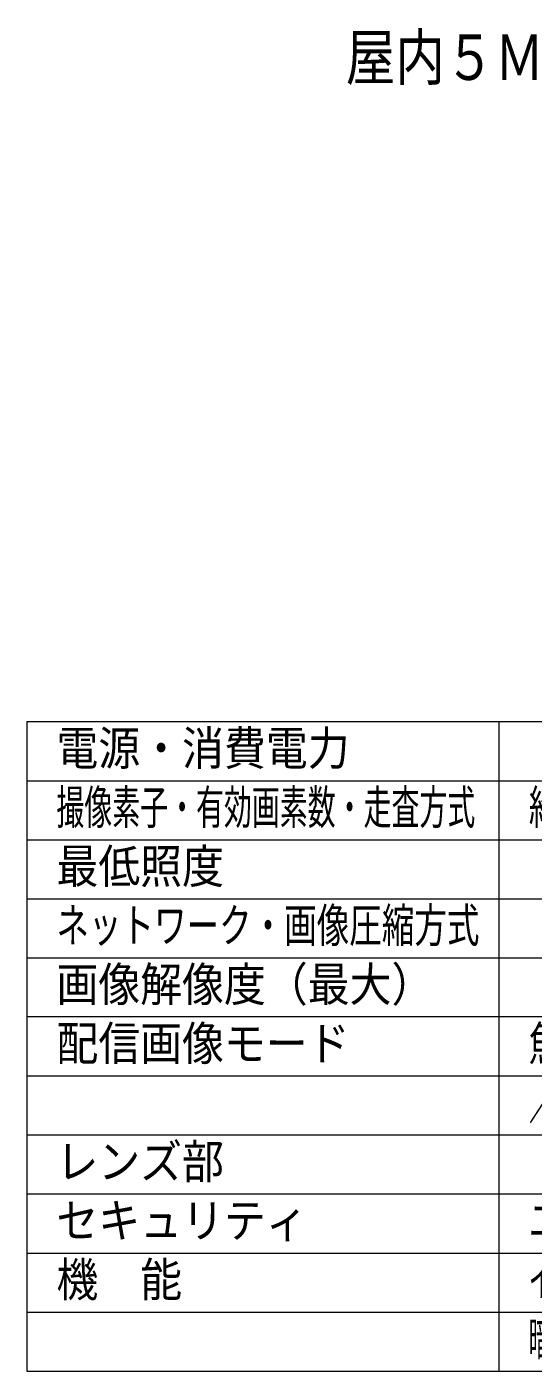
# Model space of a CAD drawing. Units: millimetres on the paper. Extents: x -63 to 65, y -59 to 59.
# Drawn here: x -63 to -20.1, y -54.5 to 59.3 of the extents above; entities that cross this region are included whole.
import ezdxf
from ezdxf.enums import TextEntityAlignment as Align

# ---------------------------------------------------------------- set-up
doc = ezdxf.new("R2010")
doc.units = ezdxf.units.MM
doc.layers.add('0-0_MOJI1', color=7, linetype='Continuous', lineweight=9)
doc.layers.add('0-6_WAKU', color=4, linetype='Continuous', lineweight=9)
doc.styles.add('ＭＳ ゴシック', font='')
doc.styles.get('ＭＳ ゴシック').set_extended_font_data('MS Gothic')

msp = doc.modelspace()

# ---------------------------------------------------------------- linework, layer by layer
at = {"layer": '0-6_WAKU', "color": 3}
for p, q in [((-63.003, 0.451), (61.997, 0.451)), ((-63.003, 0.451), (-63.003, -54.549)), ((-23.003, -54.549), (-23.003, 0.451)), ((-63.003, -54.549), (61.997, -54.549))]:
    msp.add_line(p, q, dxfattribs=at)
at = {"layer": '0-6_WAKU'}
for p, q in [((-63.003, -4.549), (61.997, -4.549)), ((-63.003, -9.549), (61.997, -9.549)), ((-63.003, -14.549), (61.997, -14.549)), ((-63.003, -19.549), (61.997, -19.549)), ((61.997, -24.549), (-63.003, -24.549)), ((-63.003, -29.549), (61.997, -29.549)), ((-63.003, -34.549), (61.997, -34.549)), ((-63.003, -39.549), (61.997, -39.549)), ((-63.003, -44.549), (61.997, -44.549)), ((-63.003, -49.549), (61.997, -49.549))]:
    msp.add_line(p, q, dxfattribs=at)

# ---------------------------------------------------------------- texts
at = {"layer": '0-0_MOJI1', "style": 'ＭＳ ゴシック'}
for s, height, width, p in [('屋内５ＭＰ全方位ＡＩカメラ（カメラ取付台付）', 3.849, 0.8, (-36.003, 53.639)), ('電源・消費電力', 2.889, 0.9, (-60.503, -4.104)), ('撮像素子・有効画素数・走査方式', 2.889, 0.6, (-60.503, -9.104)), ('約１／３型 ＣＭＯＳセンサー・約５１０万画素・プログレッシブ', 2.889, 0.7, (-20.503, -9.104)), ('最低照度', 2.889, 0.9, (-60.503, -14.104)), ('ネットワーク・画像圧縮方式', 2.886, 0.7, (-60.503, -19.104)), ('画像解像度（最大）', 2.889, 0.9, (-60.503, -24.104)), ('配信画像モード', 2.889, 0.9, (-60.503, -29.104)), ('魚眼／４画ＰＴＺ／１画ＰＴＺ／ダブルパノラマ／魚眼＋ダブルパノラマ', 2.886, 0.65, (-20.503, -29.104)), ('／魚眼＋４画ＰＴＺ／４ストリーム／パノラマ／魚眼＋パノラマ', 2.886, 0.65, (-20.503, -34.104)), ('レンズ部', 2.889, 0.9, (-60.503, -39.104)), ('セキュリティ', 2.889, 0.9, (-60.503, -44.104)), ('ユーザー認証／ホスト認証／ＨＴＴＰＳ／動画ファイルの改ざん検出', 2.886, 0.65, (-20.503, -44.104)), ('機\u3000能', 2.889, 0.9, (-60.503, -49.104)), ('インテリジェントオート、スーパーダイナミック、スマートコーディング、逆光／強光補正、', 2.886, 0.5, (-20.503, -49.104)), ('暗部補正、カラー／白黒切換、動作検知、妨害検知、音検知、ＡＩアプリ搭載可能、ＳＤスロット', 2.886, 0.45, (-20.503, -54.104))]:
    msp.add_text(s, height=height, dxfattribs=dict(at, width=width)).set_placement(p, align=Align.BOTTOM_LEFT)

doc.saveas('drawing.dxf')
